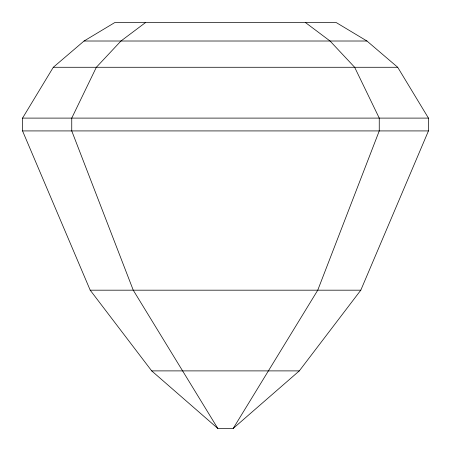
<?xml version="1.0" encoding="UTF-8"?>
<svg xmlns="http://www.w3.org/2000/svg" width="451" height="451" viewBox="0 0 451 451"><rect width="100%" height="100%" fill="white"/><g stroke="black" fill="none" stroke-linecap="round" stroke-linejoin="round"><path stroke-width="0.68" d="M360.8 290.185L428.45 130.92L428.45 118.106L397.697 67.278L366.951 41.013L336.198 22.55L114.802 22.55L84.049 41.013L53.303 67.278L22.55 118.106L22.55 130.92L90.2 290.185L151.699 370.891L217.81 428.45L233.19 428.45L299.301 370.891L360.8 290.185L90.2 290.185M233.19 428.45L317.752 290.185L379.252 130.92L379.252 118.106L354.649 67.278L330.047 41.013L305.451 22.55M145.549 22.55L120.953 41.013L96.351 67.278L71.748 118.106L71.748 130.92L133.248 290.185L217.81 428.45M84.049 41.013L366.951 41.013M53.303 67.278L397.697 67.278M22.55 118.106L428.45 118.106M22.55 130.92L428.45 130.92M151.699 370.891L299.301 370.891"/></g></svg>
